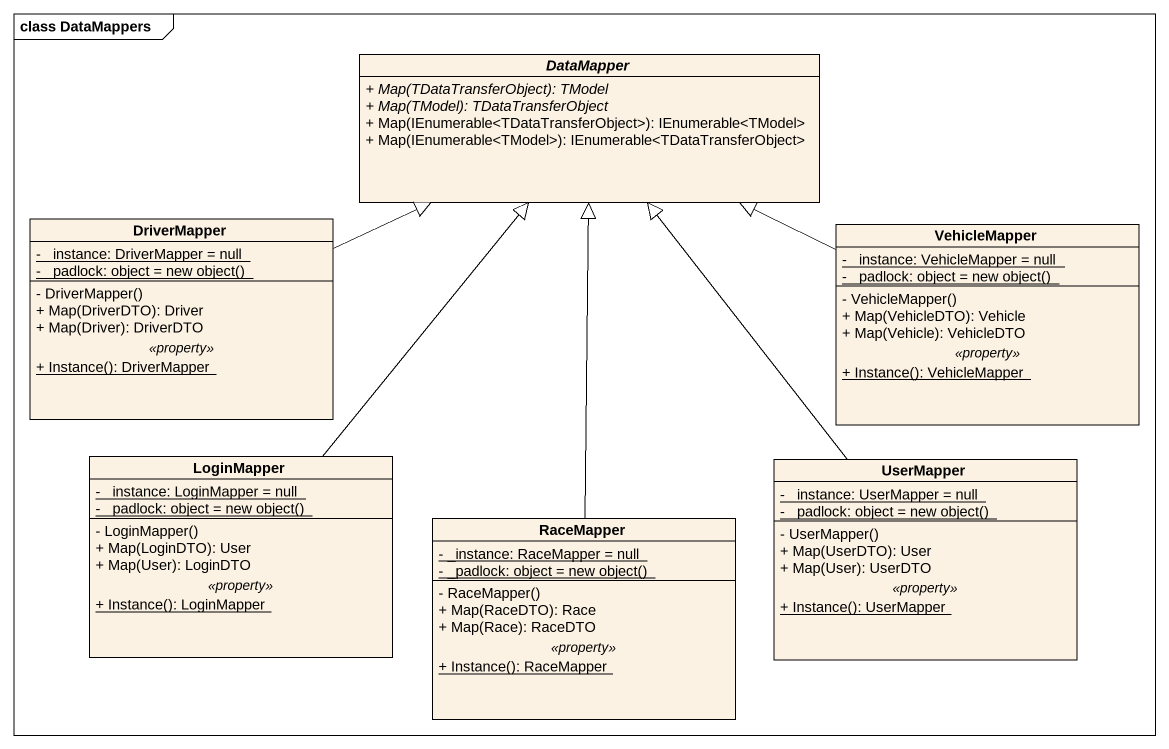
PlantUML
@startuml
mainframe class DataMappers
hide circle
hide empty members
skinparam classAttributeIconSize 0
abstract class DataMapper {
  {abstract} + Map(TDataTransferObject): TModel
  {abstract} + Map(TModel): TDataTransferObject
  + Map(IEnumerable<TDataTransferObject>): IEnumerable<TModel>
  + Map(IEnumerable<TModel>): IEnumerable<TDataTransferObject>
}
class DriverMapper {
  {static} - _instance: DriverMapper = null
  {static} {field} - _padlock: object = new object()
  --
  - DriverMapper()
  + Map(DriverDTO): Driver
  + Map(Driver): DriverDTO
  .. <<property>> ..
  {static} + Instance(): DriverMapper
}
class VehicleMapper {
  {static} - _instance: VehicleMapper = null
  {static} {field} - _padlock: object = new object()
  --
  - VehicleMapper()
  + Map(VehicleDTO): Vehicle
  + Map(Vehicle): VehicleDTO
  .. <<property>> ..
  {static} + Instance(): VehicleMapper
}
class LoginMapper {
  {static} - _instance: LoginMapper = null
  {static} {field} - _padlock: object = new object()
  --
  - LoginMapper()
  + Map(LoginDTO): User
  + Map(User): LoginDTO
  .. <<property>> ..
  {static} + Instance(): LoginMapper
}
class UserMapper {
  {static} - _instance: UserMapper = null
  {static} {field} - _padlock: object = new object()
  --
  - UserMapper()
  + Map(UserDTO): User
  + Map(User): UserDTO
  .. <<property>> ..
  {static} + Instance(): UserMapper
}
class RaceMapper {
  {static} - _instance: RaceMapper = null
  {static} {field} - _padlock: object = new object()
  --
  - RaceMapper()
  + Map(RaceDTO): Race
  + Map(Race): RaceDTO
  .. <<property>> ..
  {static} + Instance(): RaceMapper
}
DriverMapper -right-|> DataMapper
VehicleMapper -left-|> DataMapper
LoginMapper -up-|> DataMapper
UserMapper -up-|> DataMapper
RaceMapper -up-|> DataMapper
@enduml
